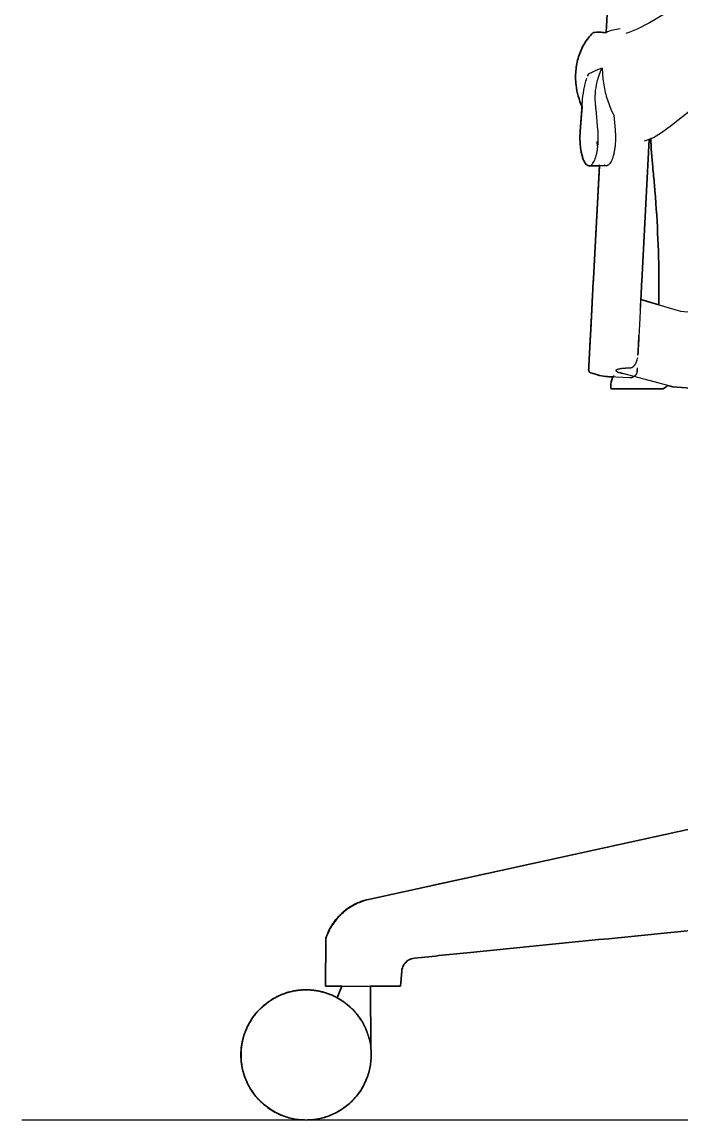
# Model space of a CAD drawing. Header units: millimetres. Extents: x 0 to 2114, y -1303 to 973.
# Drawn here: x 1172 to 1493, y 0 to 536 of the extents above; entities that cross this region are included whole.
import ezdxf

# ---------------------------------------------------------------- set-up
doc = ezdxf.new("R2010")
doc.units = ezdxf.units.MM
doc.layers.add('Blocks', color=7, linetype='Continuous')
for name, color, linetype, lineweight, true_color in [('Blocks$Inner', 7, 'Continuous', 25, 0x007f00), ('Blocks$Outline', 7, 'Continuous', 35, 0xff3f3f), ('Groud', 7, 'Continuous', 25, 0x243775)]:
    doc.layers.add(name, color=color, linetype=linetype, lineweight=lineweight, true_color=true_color)

# ---------------------------------------------------------------- blocks, each defined once
blk = doc.blocks.new('Aeron Size B Office Chair Side')
at = {"layer": 'Blocks$Inner'}
for p, q in [((272.52, 482.64), (273.5, 495.78)), ((281.19, 483.34), (280.24, 493.5)), ((285.25, 465.79), (276.88, 465.79)), ((282.31, 465.79), (276.88, 465.79)), ((288.93, 362.7), (286.44, 362.83)), ((156.19, 65.34), (153.95, 59.67)), ((170.27, 35.53), (170.21, 65.34))]:
    blk.add_line(p, q, dxfattribs=at)
for points in [[(285.27, 530.73), (289.23, 606.35)], [(336.85, 555.82), (324.32, 546.94), (314.29, 540.35), (306.34, 535.61), (300.34, 532.48), (296.31, 530.78), (295.33, 530.46), (294.79, 530.32)], [(380.23, 538.13), (367.39, 525.28), (355.62, 516.23), (348.12, 510.3), (339.15, 503.09), (331.57, 496.96), (325.63, 492.17), (317.09, 485.43), (312.16, 481.84), (308.27, 479.51), (304.71, 478.05), (303.75, 477.77)], [(283.18, 513.51), (283.33, 510.83), (283.58, 508.15)], [(287.5, 493.5), (288.18, 491.96), (288.89, 490.44), (289.56, 483.34)], [(306.22, 478.67), (302.59, 409.49), (302.5, 407.73), (302.41, 405.98), (302.31, 404.23), (302.22, 402.48), (302.13, 400.75), (302.04, 399.04), (301.95, 397.34), (301.87, 395.65), (301.78, 394), (301.69, 392.36), (301.61, 390.76), (301.53, 389.18), (301.44, 387.63), (301.37, 386.13), (301.29, 384.65), (301.21, 383.22), (301.14, 381.83), (301.07, 380.49), (301, 379.19), (300.94, 377.94), (300.87, 376.73), (300.81, 375.59), (300.76, 374.49), (300.7, 373.46), (300.7, 373.37)], [(300.37, 367.21), (300.35, 366.76), (300.33, 366.38), (300.31, 366.06), (300.3, 365.82), (300.29, 365.64), (300.29, 365.54), (300.28, 365.5), (300.28, 365.46), (300.27, 365.33), (300.25, 365.19), (300.23, 365.06), (300.21, 364.93), (300.17, 364.8), (300.13, 364.67), (300.09, 364.54), (300.04, 364.41), (299.99, 364.29), (299.93, 364.16), (299.87, 364.04), (299.8, 363.93), (299.73, 363.81), (299.65, 363.7), (299.57, 363.59), (299.48, 363.49), (299.4, 363.38), (299.3, 363.29), (299.2, 363.19), (299.1, 363.1), (299, 363.01), (298.89, 362.93), (298.78, 362.86), (298.66, 362.78), (298.55, 362.71), (298.43, 362.65), (298.3, 362.59), (298.18, 362.54), (298.05, 362.49), (297.92, 362.45), (297.79, 362.41), (297.66, 362.37), (297.53, 362.35), (297.4, 362.32), (297.26, 362.31), (297.13, 362.29), (296.99, 362.29), (296.86, 362.29), (296.72, 362.29), (286.44, 362.83), (285.88, 362.87), (284.87, 362.96), (283.86, 363.1), (282.86, 363.27), (281.87, 363.49), (280.89, 363.74), (279.92, 364.04), (277.7, 364.76), (277.66, 364.77), (277.6, 364.8), (277.54, 364.82), (277.49, 364.84), (277.43, 364.87), (277.38, 364.9), (277.33, 364.94), (277.28, 364.97), (277.23, 365.01), (277.19, 365.04), (277.14, 365.08), (277.1, 365.13), (277.05, 365.17), (277.01, 365.22), (276.98, 365.26), (276.94, 365.31), (276.91, 365.36), (276.87, 365.41), (276.84, 365.46), (276.81, 365.52), (276.79, 365.57), (276.76, 365.63), (276.74, 365.68), (276.72, 365.74), (276.71, 365.8), (276.69, 365.86), (276.68, 365.92), (276.67, 365.98), (276.66, 366.04), (276.65, 366.1), (276.65, 366.16), (276.65, 366.22), (276.65, 366.28), (276.66, 366.34), (276.66, 366.46), (276.67, 366.66), (276.69, 366.92), (276.7, 367.26), (276.73, 367.67), (276.75, 368.14), (276.78, 368.69), (276.81, 369.3), (276.85, 369.98), (276.89, 370.72), (276.93, 371.53), (276.97, 372.39), (277.02, 373.33), (277.07, 374.32), (277.13, 375.36), (277.19, 376.47), (277.25, 377.63), (277.31, 378.84), (277.38, 380.11), (277.45, 381.42), (277.52, 382.78), (277.59, 384.18), (277.67, 385.63), (277.75, 387.12), (277.83, 388.64), (277.91, 390.2), (277.99, 391.8), (278.08, 393.42), (278.16, 395.07), (278.25, 396.75), (278.34, 398.45), (278.43, 400.16), (278.52, 401.9), (278.61, 403.65), (278.7, 405.41), (278.8, 407.18), (278.89, 408.95), (278.98, 410.73), (281.89, 466.25)], [(277.11, 375.08), (277.06, 374.04), (277.01, 373.07), (276.96, 372.15), (276.92, 371.3), (276.88, 370.51), (276.84, 369.79), (276.8, 369.13), (276.77, 368.53), (276.74, 368.01), (276.72, 367.55), (276.7, 367.16), (276.68, 366.85), (276.67, 366.6), (276.66, 366.42), (276.66, 366.31), (276.65, 366.28), (276.66, 366.33), (276.66, 366.45), (276.67, 366.64), (276.69, 366.9), (276.7, 367.23), (276.72, 367.63), (276.75, 368.1), (276.78, 368.64), (276.81, 369.25), (276.84, 369.92), (276.88, 370.65), (276.92, 371.46), (276.97, 372.32), (277.02, 373.24), (277.07, 374.23), (277.12, 375.27), (277.14, 375.57), (277.16, 375.87), (277.17, 376.2), (277.19, 376.53), (277.21, 376.88), (277.23, 377.24), (277.25, 377.61), (277.27, 378), (277.29, 378.39), (277.31, 378.8), (277.33, 379.21), (277.35, 379.63), (277.38, 380.07), (277.4, 380.5), (277.42, 380.95), (277.45, 381.4), (277.47, 381.86), (277.49, 382.32), (277.52, 382.78), (277.54, 383.25), (277.57, 383.72), (277.59, 384.2), (277.62, 384.67), (277.64, 385.14), (277.67, 385.61), (277.69, 386.09), (277.72, 386.55), (277.74, 387.02), (277.76, 387.48), (277.79, 387.94), (277.81, 388.39), (277.84, 388.84), (277.86, 389.28), (277.88, 389.71), (277.9, 390.14), (277.93, 390.55), (277.95, 390.96), (277.97, 391.35), (277.99, 391.74), (278.01, 392.12), (278.03, 392.48), (278.04, 392.83), (278.06, 393.17), (278.08, 393.49), (278.1, 393.8), (278.11, 394.1), (278.13, 394.38), (278.14, 394.64), (278.15, 394.89), (278.16, 395.12), (278.18, 395.34), (278.19, 395.54), (278.2, 395.72), (278.2, 395.88), (278.21, 396.03), (278.22, 396.16), (278.22, 396.21), (278.22, 396.1), (278.21, 395.96), (278.2, 395.8), (278.19, 395.63), (278.18, 395.44), (278.17, 395.23), (278.16, 395.01), (278.15, 394.77), (278.13, 394.51), (278.12, 394.24), (278.1, 393.95), (278.09, 393.65), (278.07, 393.33), (278.05, 393), (278.04, 392.66), (278.02, 392.3), (278, 391.93), (277.98, 391.55), (277.96, 391.16), (277.94, 390.76), (277.91, 390.35), (277.89, 389.92), (277.87, 389.5), (277.85, 389.06), (277.82, 388.62), (277.8, 388.17), (277.78, 387.71), (277.75, 387.25), (277.73, 386.79), (277.7, 386.32), (277.68, 385.85), (277.65, 385.38), (277.63, 384.91), (277.6, 384.43), (277.58, 383.96), (277.56, 383.49), (277.53, 383.02), (277.51, 382.55), (277.48, 382.09), (277.46, 381.63), (277.43, 381.18), (277.41, 380.73), (277.39, 380.28), (277.36, 379.85), (277.34, 379.42), (277.32, 379), (277.3, 378.59), (277.28, 378.19), (277.26, 377.8), (277.24, 377.43), (277.22, 377.06), (277.2, 376.7), (277.18, 376.36), (277.16, 376.03), (277.15, 375.72), (277.13, 375.42), (277.12, 375.27), (277.11, 375.08), (277.17, 376.17), (277.23, 377.31), (277.29, 378.51), (277.36, 379.76), (277.43, 381.06), (277.5, 382.41), (277.57, 383.8), (277.65, 385.24), (277.72, 386.71), (277.8, 388.23), (277.88, 389.78), (277.97, 391.36), (278.05, 392.98), (278.14, 394.62), (278.23, 396.29), (278.31, 397.99), (278.4, 399.7), (278.5, 401.43), (278.59, 403.17), (278.68, 404.93), (278.77, 406.7), (278.86, 408.47), (278.96, 410.25), (278.98, 410.73)], [(302.12, 400.55), (321.54, 394.84), (350, 392.28), (372.8, 392.82), (456.61, 398.01), (459.98, 398.43)], [(541.51, 328.21), (545.47, 352.49), (545.63, 355.96), (545.23, 358.47), (544.45, 360.77), (543.3, 362.92), (541.8, 364.87), (539.98, 366.58), (537.88, 368), (535.55, 369.09), (531.14, 370.11), (526.74, 369.98), (516.35, 368.4), (458.4, 361.18), (373.11, 355.96), (350.31, 355.42), (317.74, 357.87), (291.49, 364.81)], [(300.28, 365.5), (300.29, 365.55), (300.29, 365.67), (300.3, 365.85), (300.32, 366.11)], [(287.49, 356.99), (313.04, 356.99), (313.71, 357.41)], [(465.57, 172.59), (169.22, 107.72), (168.12, 107.46), (167.04, 107.15), (165.97, 106.8), (164.91, 106.41), (163.87, 105.97), (162.85, 105.5), (161.85, 104.98), (160.87, 104.43), (159.92, 103.83), (158.99, 103.2), (158.08, 102.54), (157.2, 101.83), (156.35, 101.09), (155.53, 100.32), (154.74, 99.52), (153.99, 98.68), (153.27, 97.82), (152.58, 96.92), (151.93, 96), (151.32, 95.06), (150.74, 94.09), (150.21, 93.1), (149.71, 92.09), (149.26, 91.06), (148.85, 90.01), (148.48, 88.95), (148.27, 88.28)], [(148.27, 88.28), (148.26, 65.34), (170.91, 65.34), (184.74, 65.34), (185.38, 72.67)]]:
    blk.add_lwpolyline(points, dxfattribs=at)
at = {"layer": 'Blocks$Inner', "extrusion": (0, 0, -1)}
for start, end in [(55.3384, 124.6616), (270, 90), (90, 270), (19.2891, 52.4134), (127.5866, 160.7109)]:
    blk.add_arc((-138.71, 31.78), 31.78, start, end, dxfattribs=at)
at = {"layer": 'Blocks$Inner'}
for points, knots in [([(278.89, 530.84), (277.2, 529.16), (274.32, 525.54), (271.47, 519.06), (270.15, 512.16), (270.3, 503.81), (271.92, 497.97), (273.42, 494.67)], [2, 2, 2, 2, 2.1428571, 2.2857143, 2.4285714, 2.5714286, 2.7939772, 2.7939772, 2.7939772, 2.7939772]), ([(292, 532.56), (290.85, 532.48), (288.47, 532.11), (286.21, 531.28), (285.05, 530.72)], [0.052157, 0.052157, 0.052157, 0.052157, 0.5, 1, 1, 1, 1]), ([(310.96, 409.46), (310.98, 406.52), (310.98, 402.63), (310.94, 398.89), (310.92, 397.89)], [3, 3, 3, 3, 3.3333333, 3.4566018, 3.4566018, 3.4566018, 3.4566018]), ([(301.86, 395.61), (301.87, 395.75), (301.9, 396.23), (301.93, 396.85), (301.96, 397.46), (301.98, 397.87), (302, 398.26), (302.03, 398.75), (302.06, 399.31), (302.09, 399.89), (302.1, 400.22), (302.11, 400.37)], [-0.2287779, -0.2287779, -0.2287779, -0.2287779, -0.2142857, -0.1785714, -0.1607143, -0.1428571, -0.125, -0.1071429, -0.0714286, -0.0357143, 0, 0, 0, 0]), ([(300.7, 373.37), (300.8, 375.29), (300.97, 378.48), (301.14, 381.84), (301.21, 383.13)], [94.1173349, 94.1173349, 94.1173349, 94.1173349, 94.3316206, 94.4626966, 94.4626966, 94.4626966, 94.4626966]), ([(296.98, 367.16), (297.19, 367.2), (297.48, 367.27), (297.84, 367.4), (298.09, 367.52), (298.32, 367.68), (298.53, 367.85), (298.69, 368.02), (298.84, 368.18), (299.02, 368.38), (299.21, 368.63), (299.38, 368.9), (299.57, 369.2), (299.78, 369.6), (300.22, 370.6), (300.46, 371.5), (300.58, 372.24)], [0, 0, 0, 0, 0.0714286, 0.1071429, 0.1428571, 0.1785714, 0.2142857, 0.25, 0.2678571, 0.3035714, 0.3571429, 0.3928571, 0.4285714, 0.5, 0.5714286, 0.8571429, 0.8571429, 0.8571429, 0.8571429]), ([(294.07, 364.11), (293.7, 364.18), (293.16, 364.3), (292.58, 364.46), (292.26, 364.55), (292.06, 364.62), (291.91, 364.67), (291.75, 364.72), (291.47, 364.81), (291.08, 364.95), (290.74, 365.1), (290.51, 365.22), (290.38, 365.32), (290.28, 365.42), (290.15, 365.57), (290.05, 365.77), (290.04, 365.97), (290.11, 366.12), (290.22, 366.25), (290.48, 366.4), (290.88, 366.53), (291.23, 366.62), (291.51, 366.69), (291.8, 366.75), (292.07, 366.81), (292.34, 366.86), (292.72, 366.92), (293.22, 366.97), (293.74, 367.01), (294.16, 367.04), (294.47, 367.07), (294.78, 367.09), (295.19, 367.11), (295.92, 367.15), (296.55, 367.16), (296.98, 367.16)], [-1, -1, -1, -1, -0.916667, -0.875, -0.854167, -0.833333, -0.822917, -0.8125, -0.791667, -0.75, -0.708333, -0.6875, -0.666667, -0.645833, -0.625, -0.583333, -0.541667, -0.520833, -0.5, -0.458333, -0.416667, -0.395833, -0.375, -0.354167, -0.333333, -0.3125, -0.291667, -0.25, -0.208333, -0.1875, -0.166667, -0.145833, -0.125, -0.083333, 0, 0, 0, 0]), ([(289.06, 363.5), (288.64, 362.88), (287.96, 361.5), (287.55, 359.89), (287.42, 358.66), (287.43, 357.68), (287.51, 356.94), (287.51, 356.94), (287.48, 357.18)], [0.0869245, 0.0869245, 0.0869245, 0.0869245, 0.1428571, 0.2142857, 0.2857143, 0.3571429, 0.4285714, 0.5714286, 0.5714286, 0.5714286, 0.5714286]), ([(169.71, 107.72), (167.97, 107.31), (165.39, 106.51), (162.61, 105.16), (161.1, 104.3), (160.01, 103.63), (158.96, 102.92), (157.64, 101.92), (156.41, 100.87), (155.28, 99.79), (154.48, 98.95), (153.73, 98.1), (153.02, 97.24), (152.36, 96.38), (151.75, 95.49), (151.27, 94.76), (150.96, 94.25), (150.79, 93.96), (150.62, 93.68), (150.41, 93.32), (150.1, 92.73), (149.75, 91.99), (149.43, 91.28), (149.19, 90.76), (149.03, 90.4), (148.87, 90.07), (148.69, 89.65), (148.41, 88.99), (148.29, 88.53), (148.27, 88.28)], [-23.995716, -23.995716, -23.995716, -23.995716, -23.852859, -23.78143, -23.745716, -23.710002, -23.674288, -23.638573, -23.567145, -23.53143, -23.495716, -23.460002, -23.424288, -23.388573, -23.352859, -23.317145, -23.299288, -23.290359, -23.28143, -23.263573, -23.245716, -23.210002, -23.174288, -23.15643, -23.138573, -23.120716, -23.102859, -23.067145, -22.995716, -22.995716, -22.995716, -22.995716]), ([(218.96, 81.78), (244.6, 84.36), (295.89, 89.48), (349.57, 94.86), (377.58, 97.62), (379.95, 97.86)], [45.8390826, 45.8390826, 45.8390826, 45.8390826, 46.172416, 46.5057493, 46.5364879, 46.5364879, 46.5364879, 46.5364879]), ([(185.38, 72.67), (185.48, 73.76), (185.99, 75.32), (187.32, 77.03), (189.01, 78.39), (190.55, 78.93), (191.64, 79.04)], [43.839083, 43.839083, 43.839083, 43.839083, 44.172416, 44.339083, 44.505749, 44.839083, 44.839083, 44.839083, 44.839083]), ([(153.95, 59.67), (153.99, 59.65), (154.14, 59.57), (154.49, 59.37), (154.74, 59.22), (155.02, 59.06), (155.45, 58.8), (156.08, 58.4), (156.65, 58.02), (157.11, 57.69), (157.46, 57.45), (157.81, 57.19), (158.3, 56.81), (158.92, 56.31), (159.56, 55.77), (160.05, 55.33), (160.41, 55), (160.77, 54.66), (161.24, 54.2), (161.83, 53.6), (162.39, 52.98), (162.83, 52.48), (163.15, 52.1), (163.46, 51.72), (163.87, 51.2), (164.36, 50.55), (164.93, 49.75), (165.47, 48.94), (165.97, 48.12), (166.61, 47.02), (167.34, 45.61), (167.98, 44.18), (168.38, 43.17), (168.6, 42.59), (168.75, 42.15), (168.9, 41.71), (169.09, 41.12), (169.31, 40.37), (169.51, 39.62), (169.65, 39.05), (169.75, 38.62), (169.83, 38.21), (169.94, 37.67), (170.11, 36.75), (170.21, 36.01), (170.27, 35.53)], [0, 0, 0, 0, 0.055559, 0.083339, 0.097229, 0.111119, 0.138898, 0.166678, 0.194458, 0.208348, 0.222237, 0.236127, 0.250017, 0.277797, 0.305576, 0.319466, 0.333356, 0.347246, 0.361136, 0.388916, 0.416695, 0.430585, 0.444475, 0.458365, 0.472255, 0.500034, 0.527814, 0.555594, 0.583373, 0.611153, 0.666712, 0.722272, 0.750051, 0.763941, 0.777831, 0.791721, 0.805611, 0.83339, 0.86117, 0.87506, 0.88895, 0.90284, 0.916729, 0.944509, 1, 1, 1, 1]), ([(160.39, 55.02), (160.27, 55.14), (160.02, 55.36), (159.53, 55.8), (158.89, 56.34), (158.26, 56.84), (157.77, 57.21), (157.42, 57.47), (157.08, 57.72), (156.61, 58.04), (156.04, 58.42), (155.42, 58.82), (155.08, 59.03), (154.93, 59.11)], [-0.3333333, -0.3333333, -0.3333333, -0.3333333, -0.3194444, -0.3055556, -0.2777778, -0.25, -0.2361111, -0.2222222, -0.2083333, -0.1944444, -0.1666667, -0.1388889, -0.1111111, -0.1111111, -0.1111111, -0.1111111]), ([(165.45, 48.96), (165.27, 49.23), (164.91, 49.77), (164.35, 50.57), (163.85, 51.23), (163.44, 51.74), (163.13, 52.12), (162.81, 52.5), (162.37, 53.01), (161.87, 53.55), (161.48, 53.96), (161.31, 54.12)], [-0.5555556, -0.5555556, -0.5555556, -0.5555556, -0.5277778, -0.5, -0.4722222, -0.4583333, -0.4444444, -0.4305556, -0.4166667, -0.3888889, -0.3695044, -0.3695044, -0.3695044, -0.3695044]), ([(169.41, 40.01), (169.37, 40.13), (169.26, 40.55), (169.09, 41.13), (168.9, 41.72), (168.75, 42.16), (168.59, 42.6), (168.38, 43.18), (167.98, 44.2), (167.46, 45.34), (166.9, 46.47), (166.59, 47.03), (166.44, 47.31)], [-0.8448349, -0.8448349, -0.8448349, -0.8448349, -0.8333333, -0.8055556, -0.7916667, -0.7777778, -0.7638889, -0.75, -0.7222222, -0.6666667, -0.6388889, -0.6111111, -0.6111111, -0.6111111, -0.6111111])]:
    blk.add_open_spline(points, degree=3, knots=knots, dxfattribs=at)
for points in [[(285.05, 530.72), (284.02, 530.89), (281.97, 531.07), (279.91, 530.97), (278.89, 530.84)], [(280.75, 512.47), (280.02, 512.15), (278.54, 511.49), (277.08, 510.8), (276.36, 510.45)], [(283.18, 513.51), (282.77, 513.34), (281.96, 512.99), (281.16, 512.64), (280.75, 512.47)], [(273.57, 496.73), (273.71, 498.74), (274.21, 502.75), (275.16, 506.69), (275.75, 508.63)], [(279.97, 496.73), (279.83, 498.65), (279.9, 502.49), (280.65, 506.28), (281.2, 508.15)], [(283.58, 508.15), (283.87, 505.62), (284.82, 500.62), (286.49, 495.82), (287.5, 493.5)], [(306.94, 479.43), (307.12, 474.68), (307.45, 469.93), (307.93, 465.19)], [(307.93, 465.19), (308.08, 463.74), (308.36, 460.83), (308.63, 457.92), (308.76, 456.47)], [(308.76, 456.47), (309.44, 448.59), (310.49, 432.86), (310.91, 417.24), (310.96, 409.46)], [(313.71, 357.41), (314.16, 357.7), (314.71, 358.05), (315.35, 358.5)], [(449.79, 168.37), (430.61, 164.37), (392.22, 156.28), (334.31, 143.68), (276.65, 131.13), (238.18, 122.74), (218.96, 118.54)], [(218.96, 118.54), (210.9, 116.77), (194.76, 113.24), (178.8, 109.73), (170.91, 107.98)], [(170.91, 107.98), (170.71, 107.94), (170.31, 107.85), (169.91, 107.76), (169.71, 107.72)], [(162.5, 105.05), (161.97, 104.77), (161.45, 104.48), (160.94, 104.18)], [(191.64, 79.04), (196.17, 79.5), (205.27, 80.41), (214.4, 81.33), (218.96, 81.78)]]:
    blk.add_open_spline(points, degree=3, dxfattribs=at)
for points, weights in [([(276.36, 510.45), (276.19, 510), (276.04, 509.55)], [0.892988245196, 0.89538412022, 0.897925557265]), ([(276.43, 509.54), (276.39, 510), (276.36, 510.45)], [0.963199241069, 0.965356488902, 0.967556179911]), ([(281.2, 508.15), (281.84, 510.36), (282.73, 512.47)], [0.906056194592, 0.892867046146, 0.882991123347]), ([(282.73, 512.47), (282.95, 512.99), (283.18, 513.51)], [0.882991123347, 0.881047783135, 0.879232733074]), ([(273.5, 495.78), (273.54, 496.25), (273.57, 496.73)], [0.923735039546, 0.925998185377, 0.928334310812]), ([(280.24, 493.5), (280.09, 495.1), (279.97, 496.73)], [0.910641648909, 0.918087597137, 0.926504710832]), ([(280.96, 475.56), (280.86, 476.6), (280.81, 477.68)], [0.907179345723, 0.92556607234, 0.950257054328])]:
    blk.add_rational_spline(points, weights, degree=2, dxfattribs=at)
for points, weights, knots in [([(276.88, 465.79), (272.4, 465.79), (272.4, 479.55), (272.4, 481.12), (272.52, 482.64)], [1, 0.707106781187, 1, 0.954933193965, 0.923735039546], [5.430462, 5.430462, 5.430462, 7.001259, 7.001259, 7.242953, 7.242953, 7.242953]), ([(273.05, 472.43), (272.4, 475.71), (272.4, 479.55), (272.4, 481.12), (272.52, 482.64)], [0.866157761579, 0.896516949507, 1, 0.954933193965, 0.923735039546], [-10.976897, -10.976897, -10.976897, -10.4219138, -10.4219138, -10.180219, -10.180219, -10.180219]), ([(276.88, 465.79), (281.36, 465.79), (281.36, 479.55), (281.36, 481.48), (281.19, 483.34)], [1, 0.707106781187, 1, 0.944988514409, 0.910641648909], [8.367728, 8.367728, 8.367728, 9.938524, 9.938524, 10.233553, 10.233553, 10.233553]), ([(289.56, 483.34), (289.73, 481.48), (289.73, 479.55), (289.73, 465.79), (285.25, 465.79), (284.72, 465.79), (284.21, 466.17)], [0.910641648909, 0.944988514409, 1, 0.707106781187, 1, 0.953503711465, 0.921769832632], [18.749766, 18.749766, 18.749766, 19.044794, 19.044794, 20.615591, 20.615591, 20.864952, 20.864952, 20.864952])]:
    blk.add_rational_spline(points, weights, degree=2, knots=knots, dxfattribs=at)
at = {"layer": 'Blocks$Outline'}
for points in [[(285.28, 530.83), (289.23, 606.35)], [(272.52, 482.64), (273.42, 494.67)], [(306.22, 478.67), (302.59, 409.49)], [(306.96, 478.97), (306.22, 478.67)], [(281.87, 465.79), (276.88, 465.79)], [(278.98, 410.73), (281.87, 465.79)], [(278.77, 406.7), (278.86, 408.47)], [(278.86, 408.47), (278.96, 410.25)], [(278.96, 410.25), (278.98, 410.73)], [(302.5, 407.73), (302.41, 405.98)], [(302.59, 409.49), (302.5, 407.73)], [(278.5, 401.43), (278.59, 403.17)], [(278.59, 403.17), (278.68, 404.93)], [(278.68, 404.93), (278.77, 406.7)], [(302.22, 402.48), (302.13, 400.75)], [(302.31, 404.23), (302.22, 402.48)], [(302.41, 405.98), (302.31, 404.23)], [(278.23, 396.29), (278.31, 397.99)], [(278.31, 397.99), (278.4, 399.7)], [(278.4, 399.7), (278.5, 401.43)], [(302.13, 400.75), (302.12, 400.55)], [(302.12, 400.55), (310.92, 397.96)], [(277.88, 389.78), (277.97, 391.36)], [(277.97, 391.36), (278.05, 392.98)], [(278.05, 392.98), (278.14, 394.62)], [(278.14, 394.62), (278.23, 396.29)], [(277.65, 385.24), (277.72, 386.71)], [(277.72, 386.71), (277.8, 388.23)], [(277.8, 388.23), (277.88, 389.78)], [(277.36, 379.76), (277.43, 381.06)], [(277.43, 381.06), (277.5, 382.41)], [(277.5, 382.41), (277.57, 383.8)], [(277.57, 383.8), (277.65, 385.24)], [(277.11, 375.08), (277.17, 376.17)], [(277.17, 376.17), (277.23, 377.31)], [(277.23, 377.31), (277.29, 378.51)], [(277.29, 378.51), (277.36, 379.76)], [(276.84, 369.79), (276.88, 370.51)], [(276.88, 370.51), (276.92, 371.3)], [(276.92, 371.3), (276.96, 372.15)], [(276.96, 372.15), (277.01, 373.07)], [(277.01, 373.07), (277.06, 374.04)], [(277.06, 374.04), (277.11, 375.08)], [(276.65, 366.28), (276.66, 366.31)], [(276.65, 366.22), (276.65, 366.28)], [(276.65, 366.16), (276.65, 366.22)], [(276.65, 366.1), (276.65, 366.16)], [(276.66, 366.04), (276.65, 366.1)], [(276.66, 366.42), (276.67, 366.6)], [(276.66, 366.31), (276.66, 366.42)], [(276.67, 365.98), (276.66, 366.04)], [(276.67, 366.6), (276.68, 366.85)], [(276.68, 365.92), (276.67, 365.98)], [(276.68, 366.85), (276.7, 367.16)], [(276.69, 365.86), (276.68, 365.92)], [(276.71, 365.8), (276.69, 365.86)], [(276.7, 367.16), (276.72, 367.55)], [(276.72, 365.74), (276.71, 365.8)], [(276.72, 367.55), (276.74, 368.01)], [(276.74, 365.68), (276.72, 365.74)], [(276.74, 368.01), (276.77, 368.53)], [(276.76, 365.63), (276.74, 365.68)], [(276.79, 365.57), (276.76, 365.63)], [(276.77, 368.53), (276.8, 369.13)], [(276.81, 365.52), (276.79, 365.57)], [(276.8, 369.13), (276.84, 369.79)], [(276.84, 365.46), (276.81, 365.52)], [(276.87, 365.41), (276.84, 365.46)], [(276.91, 365.36), (276.87, 365.41)], [(276.94, 365.31), (276.91, 365.36)], [(276.98, 365.26), (276.94, 365.31)], [(277.01, 365.22), (276.98, 365.26)], [(277.05, 365.17), (277.01, 365.22)], [(277.1, 365.13), (277.05, 365.17)], [(277.14, 365.08), (277.1, 365.13)], [(277.19, 365.04), (277.14, 365.08)], [(277.23, 365.01), (277.19, 365.04)], [(277.28, 364.97), (277.23, 365.01)], [(277.33, 364.94), (277.28, 364.97)], [(277.38, 364.9), (277.33, 364.94)], [(277.43, 364.87), (277.38, 364.9)], [(277.49, 364.84), (277.43, 364.87)], [(277.54, 364.82), (277.49, 364.84)], [(277.6, 364.8), (277.54, 364.82)], [(277.66, 364.77), (277.6, 364.8)], [(277.7, 364.76), (277.66, 364.77)], [(279.92, 364.04), (277.7, 364.76)], [(280.89, 363.74), (279.92, 364.04)], [(281.87, 363.49), (280.89, 363.74)], [(282.86, 363.27), (281.87, 363.49)], [(283.86, 363.1), (282.86, 363.27)], [(284.87, 362.96), (283.86, 363.1)], [(285.88, 362.87), (284.87, 362.96)], [(286.44, 362.83), (285.88, 362.87)], [(288.59, 362.72), (286.44, 362.83)], [(313.04, 356.99), (287.5, 357)], [(313.71, 357.41), (313.04, 356.99)], [(317.74, 357.87), (315.35, 358.5)], [(350.31, 355.42), (317.74, 357.87)], [(169.22, 107.72), (465.57, 172.59)], [(167.04, 107.15), (168.12, 107.46)], [(168.12, 107.46), (169.22, 107.72)], [(157.2, 101.83), (158.08, 102.54)], [(158.08, 102.54), (158.99, 103.2)], [(158.99, 103.2), (159.92, 103.83)], [(159.92, 103.83), (160.87, 104.43)], [(160.87, 104.43), (161.85, 104.98)], [(161.85, 104.98), (162.85, 105.5)], [(162.85, 105.5), (163.87, 105.97)], [(163.87, 105.97), (164.91, 106.41)], [(164.91, 106.41), (165.97, 106.8)], [(165.97, 106.8), (167.04, 107.15)], [(151.93, 96), (152.58, 96.92)], [(152.58, 96.92), (153.27, 97.82)], [(153.27, 97.82), (153.99, 98.68)], [(153.99, 98.68), (154.74, 99.52)], [(154.74, 99.52), (155.53, 100.32)], [(155.53, 100.32), (156.35, 101.09)], [(156.35, 101.09), (157.2, 101.83)], [(149.26, 91.06), (149.71, 92.09)], [(149.71, 92.09), (150.21, 93.1)], [(150.21, 93.1), (150.74, 94.09)], [(150.74, 94.09), (151.32, 95.06)], [(151.32, 95.06), (151.93, 96)], [(148.26, 65.34), (148.27, 88.28)], [(148.85, 90.01), (149.26, 91.06)], [(185.38, 72.67), (184.74, 65.34)], [(156.19, 65.34), (148.26, 65.34)], [(153.95, 59.67), (156.19, 65.34)], [(170.91, 65.34), (170.21, 65.34)], [(170.21, 65.34), (170.27, 35.53)], [(184.74, 65.34), (170.91, 65.34)]]:
    blk.add_lwpolyline(points, dxfattribs=at)
for points, knots in [([(273.42, 494.67), (271.92, 497.97), (270.3, 503.81), (270.15, 512.16), (271.47, 519.06), (274.32, 525.54), (277.2, 529.16), (278.89, 530.84)], [-2.7939772, -2.7939772, -2.7939772, -2.7939772, -2.5714286, -2.4285714, -2.2857143, -2.1428571, -2, -2, -2, -2]), ([(310.92, 397.96), (310.94, 398.94), (310.98, 402.66), (310.98, 406.52), (310.96, 409.46)], [-3.4538389, -3.4538389, -3.4538389, -3.4538389, -3.3333333, -3, -3, -3, -3]), ([(287.5, 357), (287.5, 357), (287.49, 357.12), (287.43, 357.68), (287.42, 358.66), (287.55, 359.89), (287.91, 361.31), (288.4, 362.38), (288.59, 362.72)], [-0.4999925, -0.4999925, -0.4999925, -0.4999925, -0.4285968, -0.3571625, -0.2857283, -0.214294, -0.1428597, -0.1108949, -0.1108949, -0.1108949, -0.1108949]), ([(379.92, 97.85), (377.56, 97.62), (349.56, 94.86), (295.89, 89.48), (244.6, 84.36), (218.96, 81.78)], [-46.5363692, -46.5363692, -46.5363692, -46.5363692, -46.5057493, -46.172416, -45.8390826, -45.8390826, -45.8390826, -45.8390826]), ([(148.27, 88.28), (148.29, 88.53), (148.41, 88.99), (148.68, 89.63), (148.81, 89.93), (148.85, 90.01)], [22.9957161, 22.9957161, 22.9957161, 22.9957161, 23.0671447, 23.102859, 23.1172736, 23.1172736, 23.1172736, 23.1172736]), ([(191.64, 79.04), (190.55, 78.93), (189.01, 78.39), (187.32, 77.03), (185.99, 75.32), (185.48, 73.76), (185.38, 72.67)], [-44.839083, -44.839083, -44.839083, -44.839083, -44.505749, -44.339083, -44.172416, -43.839083, -43.839083, -43.839083, -43.839083])]:
    blk.add_open_spline(points, degree=3, knots=knots, dxfattribs=at)
for points in [[(278.89, 530.84), (279.91, 530.97), (281.97, 531.07), (284.02, 530.89), (285.05, 530.72)], [(285.05, 530.72), (285.13, 530.76), (285.2, 530.79), (285.28, 530.83)], [(307.93, 465.19), (307.46, 469.77), (307.14, 474.37), (306.96, 478.97)], [(308.76, 456.47), (308.63, 457.92), (308.36, 460.83), (308.08, 463.74), (307.93, 465.19)], [(310.96, 409.46), (310.91, 417.24), (310.49, 432.86), (309.44, 448.59), (308.76, 456.47)], [(315.35, 358.5), (314.71, 358.05), (314.16, 357.7), (313.71, 357.41)], [(218.96, 81.78), (214.4, 81.33), (205.27, 80.41), (196.17, 79.5), (191.64, 79.04)]]:
    blk.add_open_spline(points, degree=3, dxfattribs=at)
for points, weights, knots in [([(273.05, 472.43), (272.4, 475.71), (272.4, 479.55), (272.4, 481.12), (272.52, 482.64)], [0.866157761579, 0.896516949507, 1, 0.954933193965, 0.923735039546], [4.1574058, 4.1574058, 4.1574058, 4.712389, 4.712389, 4.9540838, 4.9540838, 4.9540838]), ([(120.63, 57.92), (128.79, 63.56), (146.83, 63.56), (153.95, 59.67)], [1, 0.911262551915, 0.911262551915, 0.970732511412], [0, 0, 0, 19.226673, 34.966483, 34.966483, 34.966483]), ([(138.71, 0), (106.93, 0), (106.93, 31.78), (106.93, 37.18), (108.71, 42.28)], [1, 0.707106781187, 1, 0.93423867274, 0.898007234773], [99.84531, 99.84531, 99.84531, 149.767965, 149.767965, 160.97676, 160.97676, 160.97676]), ([(170.27, 35.53), (170.49, 33.66), (170.49, 31.78), (170.49, 0), (138.71, 0)], [0.956061107668, 0.976076480677, 1, 0.707106781187, 1], [245.535592, 245.535592, 245.535592, 249.613275, 249.613275, 299.53593, 299.53593, 299.53593])]:
    blk.add_rational_spline(points, weights, degree=2, knots=knots, dxfattribs=at)
for points, weights in [([(276.88, 465.79), (274.35, 465.79), (273.05, 472.43)], [1, 0.810589831679, 0.866157761579]), ([(108.71, 42.28), (111.83, 51.2), (119.32, 56.97)], [1, 0.958510973985, 1]), ([(119.32, 56.97), (119.97, 57.46), (120.63, 57.92)], [0.857135824917, 0.858555860809, 0.860538782647])]:
    blk.add_rational_spline(points, weights, degree=2, dxfattribs=at)

msp = doc.modelspace()

# ---------------------------------------------------------------- linework, layer by layer
at = {"layer": 'Groud'}
msp.add_lwpolyline([(2113.96, 0), (1171.71, 0)], dxfattribs=at)

# ---------------------------------------------------------------- block references
at = {"layer": 'Blocks'}
msp.add_blockref('Aeron Size B Office Chair Side', (1171.71, 0), dxfattribs=at)

doc.saveas('drawing.dxf')
